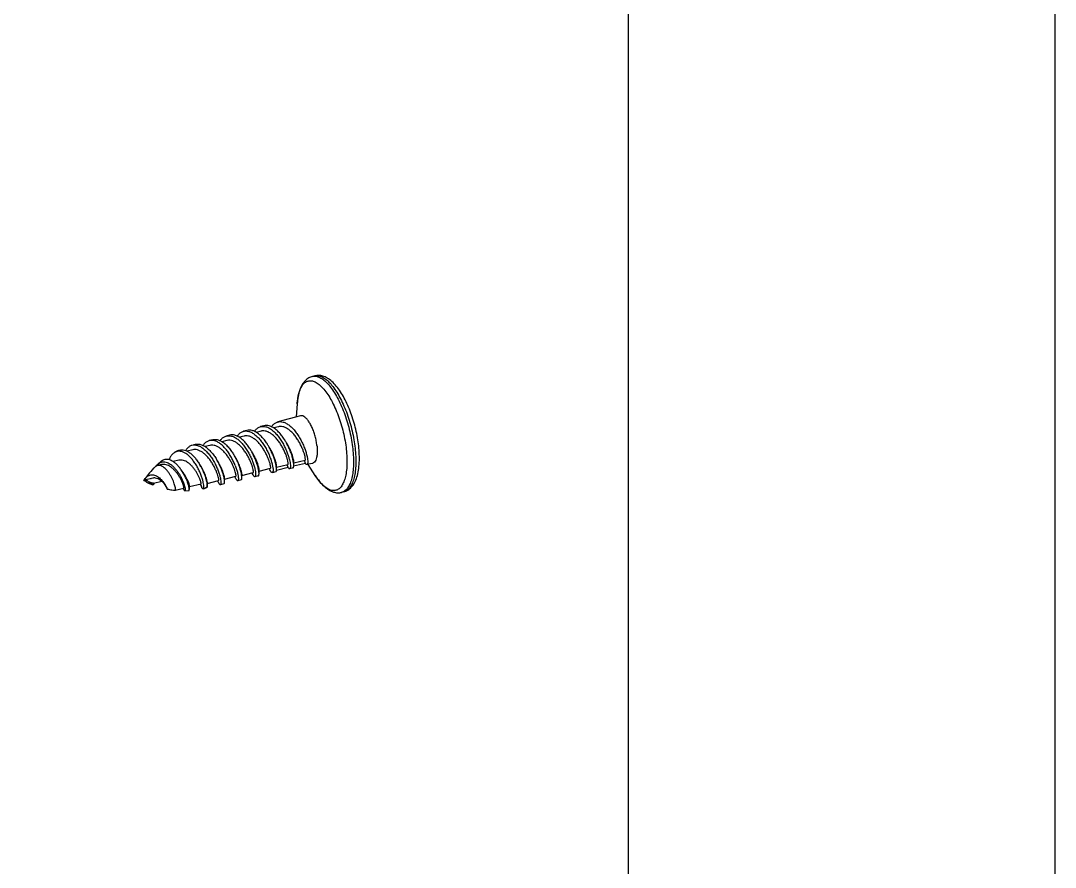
# Model space of a CAD drawing. Header units: millimetres. Extents: x 0 to 6709, y 0 to 2428.
# Drawn here: x 1384.76 to 1433.25, y 2054.47 to 2094.15 of the extents above; entities that cross this region are included whole.
import ezdxf

# ---------------------------------------------------------------- set-up
doc = ezdxf.new("R2010")
doc.units = ezdxf.units.MM
doc.layers.add('02___PRT_ALL_AXES', color=7, linetype='Continuous')

msp = doc.modelspace()

# ---------------------------------------------------------------- linework, layer by layer
at = {"color": 7, "linetype": 'Continuous'}
for p, q in [((1397.786, 2076.626), (1397.812, 2076.721)), ((1397.754, 2076.462), (1397.786, 2076.626)), ((1396.036, 2074.915), (1395.804, 2074.856)), ((1396.843, 2075.118), (1396.62, 2075.062)), ((1392.861, 2074.261), (1392.789, 2074.247)), ((1394.43, 2074.477), (1394.196, 2074.418)), ((1395.237, 2074.68), (1395.012, 2074.624)), ((1392.824, 2074.039), (1392.568, 2073.975)), ((1393.631, 2074.243), (1393.41, 2074.187)), ((1391.108, 2073.271), (1391.147, 2073.319)), ((1391.17, 2073.297), (1391.108, 2073.272)), ((1391.147, 2073.319), (1391.189, 2073.361)), ((1391.362, 2073.345), (1391.17, 2073.297)), ((1391.643, 2073.436), (1391.669, 2073.425)), ((1392.169, 2073.549), (1391.91, 2073.484)), ((1396.757, 2073.219), (1397.285, 2073.352)), ((1397.296, 2073.205), (1397.259, 2073.345)), ((1398.107, 2073.394), (1397.555, 2073.265)), ((1397.563, 2073.405), (1397.566, 2073.452)), ((1397.564, 2073.422), (1398.091, 2073.555)), ((1398.107, 2073.394), (1398.066, 2073.548)), ((1394.316, 2072.669), (1394.848, 2072.803)), ((1395.132, 2072.819), (1395.135, 2072.864)), ((1395.133, 2072.842), (1395.663, 2072.976)), ((1395.938, 2073.019), (1395.942, 2073.068)), ((1395.94, 2073.045), (1396.47, 2073.179)), ((1397.296, 2073.205), (1396.749, 2073.077)), ((1396.757, 2073.205), (1396.759, 2073.249)), ((1398.692, 2072.658), (1398.571, 2072.835)), ((1390.533, 2072.597), (1390.537, 2072.604)), ((1390.624, 2072.552), (1390.533, 2072.597)), ((1390.537, 2072.604), (1390.551, 2072.625)), ((1390.538, 2072.6), (1390.569, 2072.612)), ((1390.954, 2072.709), (1390.569, 2072.612)), ((1390.663, 2072.529), (1390.624, 2072.552)), ((1390.882, 2072.685), (1390.87, 2072.679)), ((1390.994, 2072.473), (1391.378, 2072.57)), ((1390.995, 2072.413), (1391.019, 2072.46)), ((1391.019, 2072.46), (1391.032, 2072.483)), ((1391.298, 2072.637), (1391.378, 2072.57)), ((1391.347, 2072.64), (1391.402, 2072.577)), ((1392.682, 2072.314), (1393.217, 2072.449)), ((1393.255, 2072.264), (1393.207, 2072.446)), ((1393.499, 2072.332), (1393.456, 2072.275)), ((1393.501, 2072.335), (1393.501, 2072.33)), ((1393.507, 2072.434), (1393.51, 2072.481)), ((1393.509, 2072.465), (1394.041, 2072.6)), ((1394.313, 2072.633), (1394.317, 2072.684)), ((1398.787, 2072.537), (1398.692, 2072.658)), ((1398.833, 2072.483), (1398.787, 2072.537)), ((1392.005, 2072.143), (1392.007, 2072.144)), ((1392.006, 2072.145), (1392.015, 2072.155)), ((1392.007, 2072.144), (1392.41, 2072.245)), ((1392.387, 2072.238), (1392.395, 2072.216)), ((1392.395, 2072.216), (1392.424, 2072.152)), ((1392.424, 2072.152), (1392.4, 2072.243)), ((1393.275, 2072.237), (1393.255, 2072.264)), ((1399.967, 2072.091), (1399.914, 2072.074))]:
    msp.add_line(p, q, dxfattribs=at)
for points in [[(1433.251, 1810.872), (1433.251, 2230.872), (839.251, 2230.872), (839.251, 1810.872)], [(859.251, 1830.872), (1413.251, 1830.872), (1413.251, 2210.872), (859.251, 2210.872)]]:
    msp.add_lwpolyline(points, close=True)
for points in [[(1397.56, 2073.303), (1397.561, 2073.347), (1397.563, 2073.405)], [(1395.127, 2072.719), (1395.129, 2072.762), (1395.132, 2072.819)], [(1395.934, 2072.913), (1395.935, 2072.958), (1395.938, 2073.019)], [(1396.753, 2073.109), (1396.754, 2073.15), (1396.757, 2073.205)], [(1391.07, 2072.723), (1391.127, 2072.716), (1391.213, 2072.687), (1391.298, 2072.637)], [(1391.38, 2072.568), (1391.455, 2072.487), (1391.52, 2072.401), (1391.571, 2072.32), (1391.607, 2072.252), (1391.617, 2072.231)], [(1392.665, 2072.16), (1392.668, 2072.2), (1392.676, 2072.27), (1392.682, 2072.314)], [(1393.502, 2072.335), (1393.503, 2072.374), (1393.507, 2072.434)], [(1394.308, 2072.523), (1394.31, 2072.57), (1394.313, 2072.633)]]:
    msp.add_lwpolyline(points, dxfattribs=at)
for points, start_tangent, end_tangent in [([(1398.436, 2077.476), (1398.264, 2077.406), (1398.104, 2077.282), (1397.961, 2077.094), (1397.844, 2076.837), (1397.766, 2076.533), (1397.723, 2076.197)], (-0.969664, -0.244441), (-0.072388, -0.997377)), ([(1397.812, 2076.721), (1397.884, 2076.918), (1397.992, 2077.096), (1398.122, 2077.215), (1398.27, 2077.272), (1398.433, 2077.266), (1398.608, 2077.197), (1398.789, 2077.066), (1398.973, 2076.877), (1399.154, 2076.635), (1399.329, 2076.344), (1399.493, 2076.014), (1399.642, 2075.651), (1399.772, 2075.265), (1399.881, 2074.865), (1399.965, 2074.461), (1400.022, 2074.063)], (0.281282, 0.959625), (0.11009, -0.993922)), ([(1398.436, 2077.476), (1398.567, 2077.488), (1398.738, 2077.447), (1398.919, 2077.346), (1399.103, 2077.187), (1399.288, 2076.974), (1399.469, 2076.711), (1399.643, 2076.405), (1399.805, 2076.062), (1399.951, 2075.691), (1400.079, 2075.298), (1400.185, 2074.893), (1400.268, 2074.486), (1400.325, 2074.085)], (0.970306, 0.24188), (0.11009, -0.993922)), ([(1400.604, 2074.218), (1400.548, 2074.607), (1400.467, 2074.999), (1400.363, 2075.388), (1400.237, 2075.764), (1400.092, 2076.123), (1399.93, 2076.456), (1399.751, 2076.759), (1399.556, 2077.024), (1399.346, 2077.243), (1399.129, 2077.402), (1398.921, 2077.493), (1398.727, 2077.524), (1398.545, 2077.504)], (-0.11009, 0.993922), (-0.969664, -0.244441)), ([(1398.545, 2077.504), (1398.676, 2077.516), (1398.848, 2077.474), (1399.028, 2077.373), (1399.212, 2077.214), (1399.397, 2077.001), (1399.579, 2076.739), (1399.752, 2076.433), (1399.914, 2076.09), (1400.06, 2075.718), (1400.188, 2075.326), (1400.295, 2074.921), (1400.377, 2074.513), (1400.435, 2074.112)], (0.970306, 0.24188), (0.11009, -0.993922)), ([(1397.723, 2076.197), (1397.745, 2076.404), (1397.754, 2076.462)], (0.072299, 0.997383), (0.159616, 0.987179)), ([(1396.518, 2075.12), (1396.552, 2075.166), (1396.66, 2075.27), (1396.785, 2075.336), (1396.81, 2075.343)], (0.573559, 0.819164), (0.965188, 0.261559)), ([(1396.81, 2075.343), (1396.921, 2075.359), (1397.062, 2075.339), (1397.209, 2075.279), (1397.359, 2075.18), (1397.506, 2075.046), (1397.644, 2074.886), (1397.772, 2074.704), (1397.889, 2074.505), (1397.991, 2074.299), (1398.073, 2074.099)], (0.965188, 0.261559), (0.350237, -0.936661)), ([(1395.014, 2074.627), (1394.944, 2074.668), (1394.801, 2074.726), (1394.663, 2074.744), (1394.555, 2074.729)], (-0.838986, 0.544153), (-0.96517, -0.261623)), ([(1394.912, 2074.682), (1394.951, 2074.733), (1395.057, 2074.834), (1395.18, 2074.898), (1395.204, 2074.906)], (0.570952, 0.820983), (0.965176, 0.261603)), ([(1395.204, 2074.906), (1395.313, 2074.921), (1395.453, 2074.902), (1395.596, 2074.844), (1395.743, 2074.748), (1395.888, 2074.618), (1396.023, 2074.462), (1396.149, 2074.286), (1396.264, 2074.093), (1396.364, 2073.894), (1396.446, 2073.7)], (0.965176, 0.261603), (0.356818, -0.934174)), ([(1395.806, 2074.859), (1395.756, 2074.888), (1395.612, 2074.946), (1395.473, 2074.964), (1395.364, 2074.949)], (-0.851438, 0.524456), (-0.965175, -0.261604)), ([(1395.716, 2074.905), (1395.749, 2074.948), (1395.856, 2075.051), (1395.98, 2075.116), (1396.005, 2075.124)], (0.577714, 0.81624), (0.965205, 0.261496)), ([(1396.396, 2074.188), (1396.31, 2074.328), (1396.184, 2074.505), (1396.048, 2074.661), (1395.903, 2074.791), (1395.806, 2074.859)], (-0.496839, 0.867843), (-0.851438, 0.524456)), ([(1396.005, 2075.124), (1396.114, 2075.139), (1396.253, 2075.121), (1396.399, 2075.062), (1396.548, 2074.964), (1396.693, 2074.832), (1396.83, 2074.675), (1396.958, 2074.496), (1397.074, 2074.299), (1397.175, 2074.096), (1397.258, 2073.899)], (0.965205, 0.261496), (0.353493, -0.935437)), ([(1397.284, 2073.355), (1397.29, 2073.356), (1397.298, 2073.396), (1397.291, 2073.472), (1397.267, 2073.58), (1397.227, 2073.716), (1397.168, 2073.873), (1397.092, 2074.042), (1396.999, 2074.216), (1396.89, 2074.386), (1396.77, 2074.544), (1396.639, 2074.682), (1396.502, 2074.795), (1396.363, 2074.875), (1396.226, 2074.919), (1396.093, 2074.925), (1396.036, 2074.915)], (0.995925, 0.090184), (-0.969581, -0.244772)), ([(1396.622, 2075.065), (1396.556, 2075.104), (1396.411, 2075.162), (1396.27, 2075.181), (1396.161, 2075.166)], (-0.840164, 0.542333), (-0.965182, -0.261579)), ([(1397.201, 2074.394), (1397.115, 2074.535), (1396.988, 2074.715), (1396.851, 2074.873), (1396.705, 2075.005), (1396.622, 2075.065)], (-0.494501, 0.869177), (-0.840164, 0.542333)), ([(1398.091, 2073.558), (1398.097, 2073.559), (1398.104, 2073.597), (1398.098, 2073.671), (1398.076, 2073.777), (1398.037, 2073.91), (1397.98, 2074.064), (1397.906, 2074.23), (1397.816, 2074.402), (1397.71, 2074.571), (1397.592, 2074.729), (1397.464, 2074.869), (1397.329, 2074.984), (1397.192, 2075.068), (1397.055, 2075.118), (1396.923, 2075.13), (1396.843, 2075.118)], (0.997596, 0.069299), (-0.969841, -0.243739)), ([(1392.972, 2074.259), (1392.907, 2074.273), (1392.861, 2074.267)], (-0.934812, 0.355143), (-0.965564, -0.260165)), ([(1392.972, 2074.259), (1392.861, 2074.261)], (-0.990274, 0.139131), (-0.994356, -0.106094)), ([(1392.948, 2074.291), (1392.988, 2074.3), (1393.124, 2074.302), (1393.267, 2074.263), (1393.41, 2074.187)], (0.964562, 0.263856), (0.836068, -0.548626)), ([(1392.972, 2074.259), (1393.113, 2074.22), (1393.25, 2074.147)], (0.990274, -0.139131), (0.838425, -0.545017)), ([(1393.598, 2074.468), (1393.576, 2074.461), (1393.457, 2074.4), (1393.351, 2074.302), (1393.306, 2074.243)], (-0.96512, -0.261806), (-0.567052, -0.823682)), ([(1394.818, 2073.3), (1394.737, 2073.49), (1394.639, 2073.681), (1394.527, 2073.867), (1394.402, 2074.039), (1394.268, 2074.191), (1394.128, 2074.315), (1393.986, 2074.408), (1393.844, 2074.465), (1393.706, 2074.483), (1393.598, 2074.468)], (-0.363755, 0.931495), (-0.96512, -0.261806)), ([(1394.848, 2072.806), (1394.852, 2072.807), (1394.855, 2072.841), (1394.846, 2072.908), (1394.822, 2073.006), (1394.782, 2073.128), (1394.725, 2073.27), (1394.653, 2073.424), (1394.565, 2073.583), (1394.463, 2073.739), (1394.349, 2073.886), (1394.226, 2074.015), (1394.098, 2074.121), (1393.966, 2074.198), (1393.835, 2074.244), (1393.708, 2074.255), (1393.631, 2074.243)], (0.999881, -0.01544), (-0.969827, -0.243794)), ([(1393.758, 2074.512), (1393.836, 2074.525), (1393.976, 2074.515), (1394.121, 2074.464), (1394.198, 2074.421)], (0.964972, 0.262351), (0.850504, -0.525969)), ([(1394.111, 2074.468), (1394.148, 2074.516), (1394.254, 2074.616), (1394.375, 2074.679), (1394.399, 2074.686)], (0.577236, 0.816577), (0.965125, 0.261788)), ([(1394.198, 2074.421), (1394.268, 2074.374), (1394.412, 2074.25), (1394.551, 2074.097), (1394.679, 2073.922), (1394.772, 2073.773)], (0.850504, -0.525969), (0.501759, -0.865007)), ([(1394.399, 2074.686), (1394.506, 2074.701), (1394.645, 2074.683), (1394.789, 2074.626), (1394.933, 2074.532), (1395.075, 2074.405), (1395.21, 2074.251), (1395.336, 2074.076), (1395.45, 2073.887), (1395.548, 2073.692), (1395.63, 2073.499)], (0.965125, 0.261788), (0.360249, -0.932856)), ([(1395.662, 2072.978), (1395.671, 2072.988), (1395.672, 2073.038), (1395.658, 2073.122), (1395.628, 2073.235), (1395.582, 2073.374), (1395.517, 2073.529), (1395.436, 2073.694), (1395.339, 2073.861), (1395.229, 2074.022), (1395.107, 2074.168), (1394.977, 2074.294), (1394.842, 2074.392), (1394.706, 2074.458), (1394.572, 2074.488), (1394.444, 2074.48), (1394.43, 2074.477)], (0.840023, 0.542551), (-0.969455, -0.245268)), ([(1395.578, 2073.979), (1395.492, 2074.118), (1395.367, 2074.292), (1395.233, 2074.445), (1395.09, 2074.573), (1395.014, 2074.627)], (-0.499284, 0.866438), (-0.838986, 0.544153)), ([(1396.47, 2073.182), (1396.475, 2073.183), (1396.48, 2073.219), (1396.472, 2073.29), (1396.449, 2073.391), (1396.409, 2073.519), (1396.353, 2073.667), (1396.279, 2073.827), (1396.19, 2073.992), (1396.086, 2074.155), (1395.97, 2074.307), (1395.845, 2074.442), (1395.713, 2074.552), (1395.579, 2074.633), (1395.445, 2074.681), (1395.316, 2074.692), (1395.237, 2074.68)], (0.999579, 0.02903), (-0.969834, -0.243765)), ([(1397.415, 2073.937), (1397.333, 2074.135), (1397.232, 2074.338), (1397.201, 2074.394)], (-0.352857, 0.935677), (-0.494501, 0.869177)), ([(1397.567, 2073.452), (1397.567, 2073.461), (1397.56, 2073.535), (1397.538, 2073.641), (1397.499, 2073.774), (1397.442, 2073.928), (1397.368, 2074.094), (1397.278, 2074.266), (1397.221, 2074.361)], (-0.057794, 0.998329), (-0.533168, 0.846009)), ([(1391.992, 2073.922), (1391.936, 2073.886), (1391.837, 2073.791), (1391.753, 2073.664), (1391.71, 2073.576)], (-0.881917, -0.471404), (-0.393382, -0.919375)), ([(1392.377, 2073.93), (1392.303, 2073.955), (1392.172, 2073.97), (1392.048, 2073.947), (1391.992, 2073.922)], (-0.926575, 0.376109), (-0.881917, -0.471404)), ([(1392.151, 2074.003), (1392.19, 2074.019), (1392.313, 2074.041), (1392.444, 2074.025), (1392.568, 2073.976)], (0.901129, 0.43355), (0.889204, -0.457512)), ([(1393.314, 2072.216), (1393.334, 2072.234), (1393.346, 2072.291), (1393.343, 2072.385), (1393.323, 2072.509), (1393.285, 2072.66), (1393.229, 2072.83), (1393.155, 2073.011), (1393.064, 2073.196), (1392.958, 2073.376), (1392.839, 2073.543), (1392.711, 2073.691), (1392.577, 2073.812), (1392.44, 2073.901), (1392.377, 2073.93)], (0.938292, 0.345844), (-0.926575, 0.376109)), ([(1392.789, 2074.247), (1392.723, 2074.222), (1392.614, 2074.148), (1392.518, 2074.041), (1392.493, 2074.005)], (-0.959875, -0.280428), (-0.541115, -0.840949)), ([(1392.568, 2073.976), (1392.579, 2073.97), (1392.716, 2073.879), (1392.851, 2073.757), (1392.98, 2073.607), (1393.099, 2073.438), (1393.15, 2073.355)], (0.889204, -0.457512), (0.509444, -0.860504)), ([(1394.041, 2072.6), (1394.042, 2072.6), (1394.049, 2072.623), (1394.043, 2072.682), (1394.023, 2072.772), (1393.987, 2072.89), (1393.934, 2073.029), (1393.865, 2073.182), (1393.78, 2073.342), (1393.68, 2073.501), (1393.567, 2073.652), (1393.445, 2073.787), (1393.316, 2073.899), (1393.183, 2073.983), (1393.05, 2074.035), (1392.921, 2074.052), (1392.824, 2074.039)], (0.999764, 0.021731), (-0.969916, -0.243439)), ([(1393.25, 2074.147), (1393.258, 2074.142), (1393.404, 2074.027), (1393.544, 2073.882), (1393.673, 2073.716), (1393.791, 2073.533), (1393.896, 2073.339), (1393.984, 2073.145), (1394.053, 2072.962), (1394.104, 2072.794), (1394.136, 2072.648), (1394.15, 2072.531), (1394.147, 2072.451), (1394.131, 2072.408), (1394.12, 2072.404)], (0.838425, -0.545017), (-0.988414, -0.151782)), ([(1393.41, 2074.187), (1393.412, 2074.186), (1393.556, 2074.073), (1393.695, 2073.93), (1393.826, 2073.763), (1393.945, 2073.579), (1393.954, 2073.563)], (0.836068, -0.548626), (0.504424, -0.863456)), ([(1394.772, 2073.773), (1394.796, 2073.732), (1394.896, 2073.535), (1394.98, 2073.34)], (0.501759, -0.865007), (0.363049, -0.93177)), ([(1395.788, 2073.538), (1395.706, 2073.73), (1395.607, 2073.927), (1395.578, 2073.979)], (-0.359579, 0.933115), (-0.499284, 0.866438)), ([(1395.943, 2073.068), (1395.942, 2073.083), (1395.934, 2073.154), (1395.911, 2073.256), (1395.871, 2073.384), (1395.815, 2073.531), (1395.741, 2073.692), (1395.652, 2073.857), (1395.597, 2073.946)], (-0.053266, 0.99858), (-0.540443, 0.841381)), ([(1396.608, 2073.739), (1396.526, 2073.934), (1396.426, 2074.134), (1396.396, 2074.188)], (-0.356148, 0.93443), (-0.496839, 0.867843)), ([(1396.76, 2073.249), (1396.76, 2073.259), (1396.753, 2073.334), (1396.73, 2073.441), (1396.691, 2073.576), (1396.633, 2073.731), (1396.558, 2073.898), (1396.466, 2074.071), (1396.414, 2074.157)], (-0.061116, 0.998131), (-0.533156, 0.846017)), ([(1397.258, 2073.899), (1397.315, 2073.731), (1397.359, 2073.575), (1397.387, 2073.437), (1397.401, 2073.323), (1397.401, 2073.237), (1397.388, 2073.18), (1397.365, 2073.155), (1397.364, 2073.154)], (0.353493, -0.935437), (-0.981585, -0.191028)), ([(1397.56, 2073.303), (1397.56, 2073.313), (1397.552, 2073.428), (1397.525, 2073.576), (1397.479, 2073.749), (1397.415, 2073.937)], (0.015739, 0.999876), (-0.352857, 0.935677)), ([(1398.073, 2074.099), (1398.138, 2073.908), (1398.183, 2073.733), (1398.21, 2073.583), (1398.217, 2073.467), (1398.209, 2073.387), (1398.185, 2073.346), (1398.176, 2073.344)], (0.350237, -0.936661), (-0.992821, -0.119611)), ([(1400.022, 2074.063), (1400.051, 2073.68), (1400.051, 2073.323), (1400.023, 2073), (1399.967, 2072.719), (1399.884, 2072.486), (1399.776, 2072.308), (1399.647, 2072.189), (1399.499, 2072.132), (1399.335, 2072.138), (1399.161, 2072.207), (1398.979, 2072.338), (1398.833, 2072.483)], (0.11009, -0.993922), (-0.666402, 0.745592)), ([(1400.325, 2074.085), (1400.355, 2073.698), (1400.358, 2073.336), (1400.333, 2073.005), (1400.281, 2072.714), (1400.203, 2072.468), (1400.1, 2072.274), (1399.976, 2072.135), (1399.907, 2072.087)], (0.11009, -0.993922), (-0.872379, -0.48883)), ([(1399.914, 2072.074), (1400.093, 2072.148), (1400.258, 2072.281), (1400.405, 2072.484), (1400.521, 2072.758), (1400.595, 2073.081), (1400.632, 2073.437), (1400.633, 2073.818), (1400.604, 2074.218)], (0.969664, 0.244441), (-0.11009, 0.993922)), ([(1400.435, 2074.112), (1400.465, 2073.726), (1400.467, 2073.363), (1400.442, 2073.033), (1400.39, 2072.741), (1400.312, 2072.496), (1400.21, 2072.301), (1400.086, 2072.162), (1399.967, 2072.091)], (0.11009, -0.993922), (-0.926592, -0.376068)), ([(1391.865, 2072.691), (1391.795, 2072.823), (1391.715, 2072.95), (1391.628, 2073.064), (1391.536, 2073.159), (1391.439, 2073.235), (1391.342, 2073.284), (1391.251, 2073.304), (1391.17, 2073.297)], (-0.433381, 0.901211), (-0.969756, -0.244076)), ([(1391.189, 2073.361), (1391.211, 2073.38), (1391.307, 2073.438), (1391.411, 2073.468), (1391.524, 2073.468), (1391.637, 2073.438)], (0.744441, 0.667689), (0.933073, -0.359688)), ([(1391.912, 2073.486), (1391.816, 2073.539), (1391.694, 2073.581), (1391.578, 2073.59), (1391.467, 2073.566), (1391.366, 2073.51), (1391.354, 2073.501)], (-0.836141, 0.548515), (-0.779362, -0.626574)), ([(1392.409, 2072.246), (1392.414, 2072.258), (1392.408, 2072.301), (1392.388, 2072.372), (1392.356, 2072.464), (1392.309, 2072.574), (1392.248, 2072.694), (1392.174, 2072.818), (1392.09, 2072.94), (1391.996, 2073.055), (1391.896, 2073.156), (1391.791, 2073.239), (1391.684, 2073.302), (1391.578, 2073.342), (1391.475, 2073.357), (1391.377, 2073.349), (1391.362, 2073.345)], (0.704374, 0.709829), (-0.969563, -0.244841)), ([(1391.669, 2073.425), (1391.764, 2073.373), (1391.882, 2073.283), (1391.995, 2073.171), (1392.102, 2073.038), (1392.199, 2072.894), (1392.282, 2072.746)], (0.911814, -0.410603), (0.458065, -0.888919)), ([(1392.286, 2073.101), (1392.18, 2073.239), (1392.063, 2073.364), (1391.94, 2073.466), (1391.912, 2073.486)], (-0.572993, 0.81956), (-0.836141, 0.548515)), ([(1393.216, 2072.449), (1393.221, 2072.463), (1393.213, 2072.51), (1393.192, 2072.586), (1393.156, 2072.685), (1393.105, 2072.8), (1393.039, 2072.926), (1392.96, 2073.054), (1392.87, 2073.178), (1392.771, 2073.293), (1392.665, 2073.391), (1392.556, 2073.47), (1392.445, 2073.525), (1392.337, 2073.555), (1392.233, 2073.559), (1392.169, 2073.549)], (0.707589, 0.706624), (-0.969758, -0.244067)), ([(1393.15, 2073.355), (1393.206, 2073.256), (1393.299, 2073.069), (1393.374, 2072.886), (1393.433, 2072.713), (1393.473, 2072.56), (1393.489, 2072.477)], (0.509444, -0.860504), (0.161452, -0.986881)), ([(1393.512, 2072.48), (1393.509, 2072.521), (1393.494, 2072.6), (1393.465, 2072.707), (1393.419, 2072.838), (1393.356, 2072.986), (1393.277, 2073.143), (1393.183, 2073.303), (1393.167, 2073.329)], (0.331908, 0.943312), (-0.548191, 0.836353)), ([(1393.954, 2073.563), (1394.05, 2073.387), (1394.138, 2073.194), (1394.208, 2073.008), (1394.26, 2072.838), (1394.292, 2072.691), (1394.307, 2072.573), (1394.307, 2072.523)], (0.504424, -0.863456), (-0.039418, -0.999223)), ([(1394.32, 2072.685), (1394.317, 2072.705), (1394.308, 2072.773), (1394.284, 2072.87), (1394.244, 2072.993), (1394.187, 2073.135), (1394.115, 2073.289), (1394.027, 2073.447), (1393.974, 2073.532)], (-0.022594, 0.999745), (-0.548223, 0.836332)), ([(1395.138, 2072.864), (1395.135, 2072.89), (1395.124, 2072.967), (1395.098, 2073.075), (1395.055, 2073.208), (1394.995, 2073.359), (1394.917, 2073.522), (1394.824, 2073.688), (1394.79, 2073.743)], (0.021667, 0.999765), (-0.540399, 0.841409)), ([(1394.818, 2073.3), (1394.882, 2073.121), (1394.928, 2072.955), (1394.956, 2072.814), (1394.966, 2072.706), (1394.96, 2072.631), (1394.94, 2072.594), (1394.933, 2072.592)], (0.363755, -0.931495), (-0.996023, -0.089091)), ([(1395.127, 2072.719), (1395.127, 2072.744), (1395.117, 2072.854), (1395.09, 2072.995), (1395.043, 2073.161), (1394.98, 2073.34)], (0.030687, 0.999529), (-0.363049, 0.93177)), ([(1395.63, 2073.499), (1395.694, 2073.316), (1395.74, 2073.149), (1395.767, 2073.008), (1395.776, 2072.896), (1395.77, 2072.82), (1395.75, 2072.781), (1395.742, 2072.779)], (0.360249, -0.932856), (-0.994985, -0.100026)), ([(1395.934, 2072.913), (1395.934, 2072.933), (1395.925, 2073.043), (1395.897, 2073.187), (1395.851, 2073.355), (1395.788, 2073.538)], (0.023953, 0.999713), (-0.359579, 0.933115)), ([(1396.446, 2073.7), (1396.51, 2073.514), (1396.556, 2073.344), (1396.583, 2073.199), (1396.591, 2073.086), (1396.584, 2073.009), (1396.563, 2072.97), (1396.555, 2072.968)], (0.356818, -0.934174), (-0.994637, -0.103431)), ([(1396.753, 2073.109), (1396.753, 2073.124), (1396.744, 2073.238), (1396.717, 2073.384), (1396.671, 2073.554), (1396.608, 2073.739)], (0.020378, 0.999792), (-0.356148, 0.93443)), ([(1397.521, 2073.192), (1397.529, 2073.194), (1397.552, 2073.234), (1397.56, 2073.303)], (0.993311, 0.115473), (0.015739, 0.999876)), ([(1398.176, 2073.344), (1398.15, 2073.349), (1398.107, 2073.394)], (-0.992821, -0.119611), (-0.573502, 0.819204)), ([(1390.551, 2072.625), (1390.572, 2072.655), (1390.621, 2072.718), (1390.678, 2072.776), (1390.743, 2072.824), (1390.817, 2072.857), (1390.9, 2072.872), (1390.923, 2072.872)], (0.55574, 0.831356), (0.999898, -0.014283)), ([(1390.923, 2072.872), (1390.989, 2072.865), (1391.08, 2072.837), (1391.173, 2072.788), (1391.264, 2072.72), (1391.347, 2072.64)], (0.999898, -0.014283), (0.684099, -0.72939)), ([(1391.108, 2073.272), (1391.09, 2073.261), (1391.043, 2073.223)], (-0.873748, -0.486378), (-0.709563, -0.704642)), ([(1392.477, 2072.775), (1392.392, 2072.935), (1392.291, 2073.093), (1392.286, 2073.101)], (-0.439296, 0.898343), (-0.572993, 0.81956)), ([(1392.681, 2072.32), (1392.683, 2072.327), (1392.676, 2072.372), (1392.656, 2072.445), (1392.621, 2072.541), (1392.572, 2072.653), (1392.509, 2072.776), (1392.433, 2072.903), (1392.345, 2073.026), (1392.302, 2073.08)], (0.276789, 0.960931), (-0.64157, 0.767065)), ([(1395.742, 2072.779), (1395.718, 2072.784), (1395.679, 2072.828), (1395.635, 2072.911), (1395.613, 2072.963)], (-0.994985, -0.100026), (-0.351792, 0.936078)), ([(1395.899, 2072.816), (1395.907, 2072.818), (1395.927, 2072.856), (1395.934, 2072.913)], (0.995153, 0.098342), (0.023953, 0.999713)), ([(1396.555, 2072.968), (1396.53, 2072.973), (1396.489, 2073.017), (1396.444, 2073.101), (1396.418, 2073.166)], (-0.994637, -0.103431), (-0.345514, 0.938413)), ([(1396.716, 2073.005), (1396.724, 2073.008), (1396.746, 2073.047), (1396.753, 2073.109)], (0.993843, 0.110796), (0.020378, 0.999792)), ([(1397.364, 2073.154), (1397.334, 2073.163), (1397.296, 2073.205)], (-0.981585, -0.191028), (-0.566585, 0.824004)), ([(1398.571, 2072.835), (1398.768, 2072.558), (1398.982, 2072.328), (1399.205, 2072.158), (1399.42, 2072.06), (1399.62, 2072.026), (1399.805, 2072.046)], (0.536545, -0.843872), (0.969664, 0.244441)), ([(1390.569, 2072.612), (1390.604, 2072.616), (1390.643, 2072.61), (1390.684, 2072.594), (1390.724, 2072.569), (1390.761, 2072.538)], (0.969777, 0.243994), (0.735122, -0.677935)), ([(1390.958, 2072.397), (1390.924, 2072.418), (1390.879, 2072.453), (1390.824, 2072.496), (1390.761, 2072.538)], (-0.956665, 0.291191), (-0.858633, 0.51259)), ([(1390.994, 2072.473), (1390.992, 2072.473), (1390.956, 2072.471), (1390.915, 2072.48), (1390.869, 2072.496), (1390.817, 2072.516), (1390.761, 2072.538)], (-0.968231, -0.250057), (-0.937504, 0.347975)), ([(1391.07, 2072.723), (1391.007, 2072.719), (1390.954, 2072.709)], (-0.999942, 0.010762), (-0.969693, -0.244326)), ([(1390.996, 2072.413), (1390.984, 2072.398), (1390.959, 2072.397), (1390.958, 2072.397)], (-0.406936, -0.913457), (-0.956665, 0.291191)), ([(1391.402, 2072.577), (1391.425, 2072.548), (1391.493, 2072.453), (1391.548, 2072.365), (1391.588, 2072.29), (1391.615, 2072.235), (1391.616, 2072.231)], (0.634819, -0.772661), (0.219019, -0.975721)), ([(1392.015, 2072.155), (1392.019, 2072.194), (1392.012, 2072.259), (1391.993, 2072.346), (1391.963, 2072.449), (1391.92, 2072.567), (1391.865, 2072.691)], (0.497916, 0.867225), (-0.433381, 0.901211)), ([(1392.282, 2072.746), (1392.351, 2072.6), (1392.406, 2072.462), (1392.443, 2072.34), (1392.465, 2072.242), (1392.473, 2072.171), (1392.467, 2072.13), (1392.455, 2072.124)], (0.458065, -0.888919), (-0.973376, -0.229213)), ([(1392.667, 2072.16), (1392.665, 2072.175), (1392.659, 2072.248), (1392.638, 2072.35), (1392.6, 2072.477), (1392.546, 2072.622), (1392.477, 2072.775)], (-0.041959, 0.999119), (-0.439296, 0.898343)), ([(1393.182, 2072.436), (1393.215, 2072.345), (1393.255, 2072.264)], (0.304047, -0.952657), (0.52513, -0.851022)), ([(1393.501, 2072.33), (1393.492, 2072.274), (1393.473, 2072.252)], (-0.01101, -0.999939), (-0.931704, -0.363219)), ([(1393.489, 2072.477), (1393.496, 2072.432), (1393.501, 2072.335)], (0.161452, -0.986881), (-0.022962, -0.999736)), ([(1394.12, 2072.404), (1394.102, 2072.406), (1394.065, 2072.445), (1394.024, 2072.524), (1393.998, 2072.589)], (-0.988414, -0.151782), (-0.332263, 0.943187)), ([(1394.307, 2072.523), (1394.305, 2072.49), (1394.289, 2072.445), (1394.277, 2072.441)], (-0.039418, -0.999223), (-0.983772, -0.179421)), ([(1394.933, 2072.592), (1394.91, 2072.597), (1394.872, 2072.641), (1394.83, 2072.723), (1394.803, 2072.791)], (-0.996023, -0.089091), (-0.328956, 0.944345)), ([(1395.094, 2072.629), (1395.102, 2072.631), (1395.121, 2072.669), (1395.127, 2072.719)], (0.995601, 0.093699), (0.030687, 0.999529)), ([(1391.616, 2072.231), (1391.629, 2072.204), (1391.632, 2072.203), (1391.633, 2072.203)], (0.219019, -0.975721), (0.975006, -0.22218)), ([(1392.455, 2072.124), (1392.449, 2072.123), (1392.424, 2072.152)], (-0.973376, -0.229213), (-0.529562, 0.848271)), ([(1392.649, 2072.13), (1392.659, 2072.134), (1392.667, 2072.16)], (0.982762, 0.184877), (-0.041959, 0.999119)), ([(1393.275, 2072.237), (1393.309, 2072.215), (1393.314, 2072.216)], (0.671542, -0.740967), (0.938292, 0.345844)), ([(1393.456, 2072.275), (1393.402, 2072.238), (1393.375, 2072.229)], (-0.716799, -0.69728), (-0.974345, -0.225058)), ([(1399.907, 2072.087), (1399.833, 2072.055), (1399.805, 2072.046)], (-0.872379, -0.48883), (-0.970306, -0.24188))]:
    msp.add_spline(points, degree=3, dxfattribs=dict(at, start_tangent=start_tangent, end_tangent=end_tangent))
at = {"layer": '02___PRT_ALL_AXES', "color": 7, "linetype": 'Continuous'}
for p, q in [((1398.545, 2077.504), (1398.436, 2077.476)), ((1397.723, 2076.197), (1397.679, 2075.58)), ((1397.87, 2075.632), (1396.81, 2075.343)), ((1395.364, 2074.949), (1395.204, 2074.906)), ((1396.161, 2075.166), (1396.005, 2075.124)), ((1392.948, 2074.291), (1392.861, 2074.267)), ((1393.758, 2074.512), (1393.598, 2074.468)), ((1394.554, 2074.729), (1394.399, 2074.686)), ((1392.151, 2074.003), (1391.992, 2073.922)), ((1391.354, 2073.501), (1391.189, 2073.361)), ((1398.432, 2073.402), (1398.177, 2073.343)), ((1398.571, 2072.835), (1398.239, 2073.357)), ((1395.899, 2072.815), (1395.742, 2072.778)), ((1396.716, 2073.004), (1396.555, 2072.967)), ((1397.521, 2073.191), (1397.364, 2073.154)), ((1390.551, 2072.625), (1390.537, 2072.604)), ((1394.278, 2072.439), (1394.121, 2072.402)), ((1395.095, 2072.628), (1394.933, 2072.591)), ((1392.456, 2072.121), (1392.649, 2072.127)), ((1393.315, 2072.216), (1393.375, 2072.229)), ((1393.473, 2072.252), (1393.375, 2072.229)), ((1399.914, 2072.074), (1399.805, 2072.046))]:
    msp.add_line(p, q, dxfattribs=at)
for points, start_tangent, end_tangent in [([(1398.649, 2074.24), (1398.616, 2074.457), (1398.565, 2074.676), (1398.498, 2074.889), (1398.419, 2075.088), (1398.329, 2075.266), (1398.232, 2075.414), (1398.132, 2075.528), (1398.034, 2075.603), (1397.939, 2075.636), (1397.87, 2075.632)], (-0.11009, 0.993922), (-0.966764, -0.255669)), ([(1398.649, 2074.24), (1398.663, 2074.033), (1398.657, 2073.846), (1398.632, 2073.684), (1398.589, 2073.554), (1398.529, 2073.461), (1398.454, 2073.409), (1398.432, 2073.402)], (0.11009, -0.993922), (-0.975673, -0.219231)), ([(1391.043, 2073.223), (1390.994, 2073.173), (1390.734, 2072.877), (1390.551, 2072.625)], (-0.709723, -0.704481), (-0.552121, -0.833764)), ([(1390.663, 2072.528), (1390.793, 2072.467), (1390.958, 2072.397)], (0.895559, -0.444942), (0.930444, -0.366433)), ([(1391.632, 2072.2), (1391.853, 2072.162), (1392.005, 2072.143)], (0.980732, -0.19536), (0.9946, -0.103783))]:
    msp.add_spline(points, degree=3, dxfattribs=dict(at, start_tangent=start_tangent, end_tangent=end_tangent))

doc.saveas('drawing.dxf')
